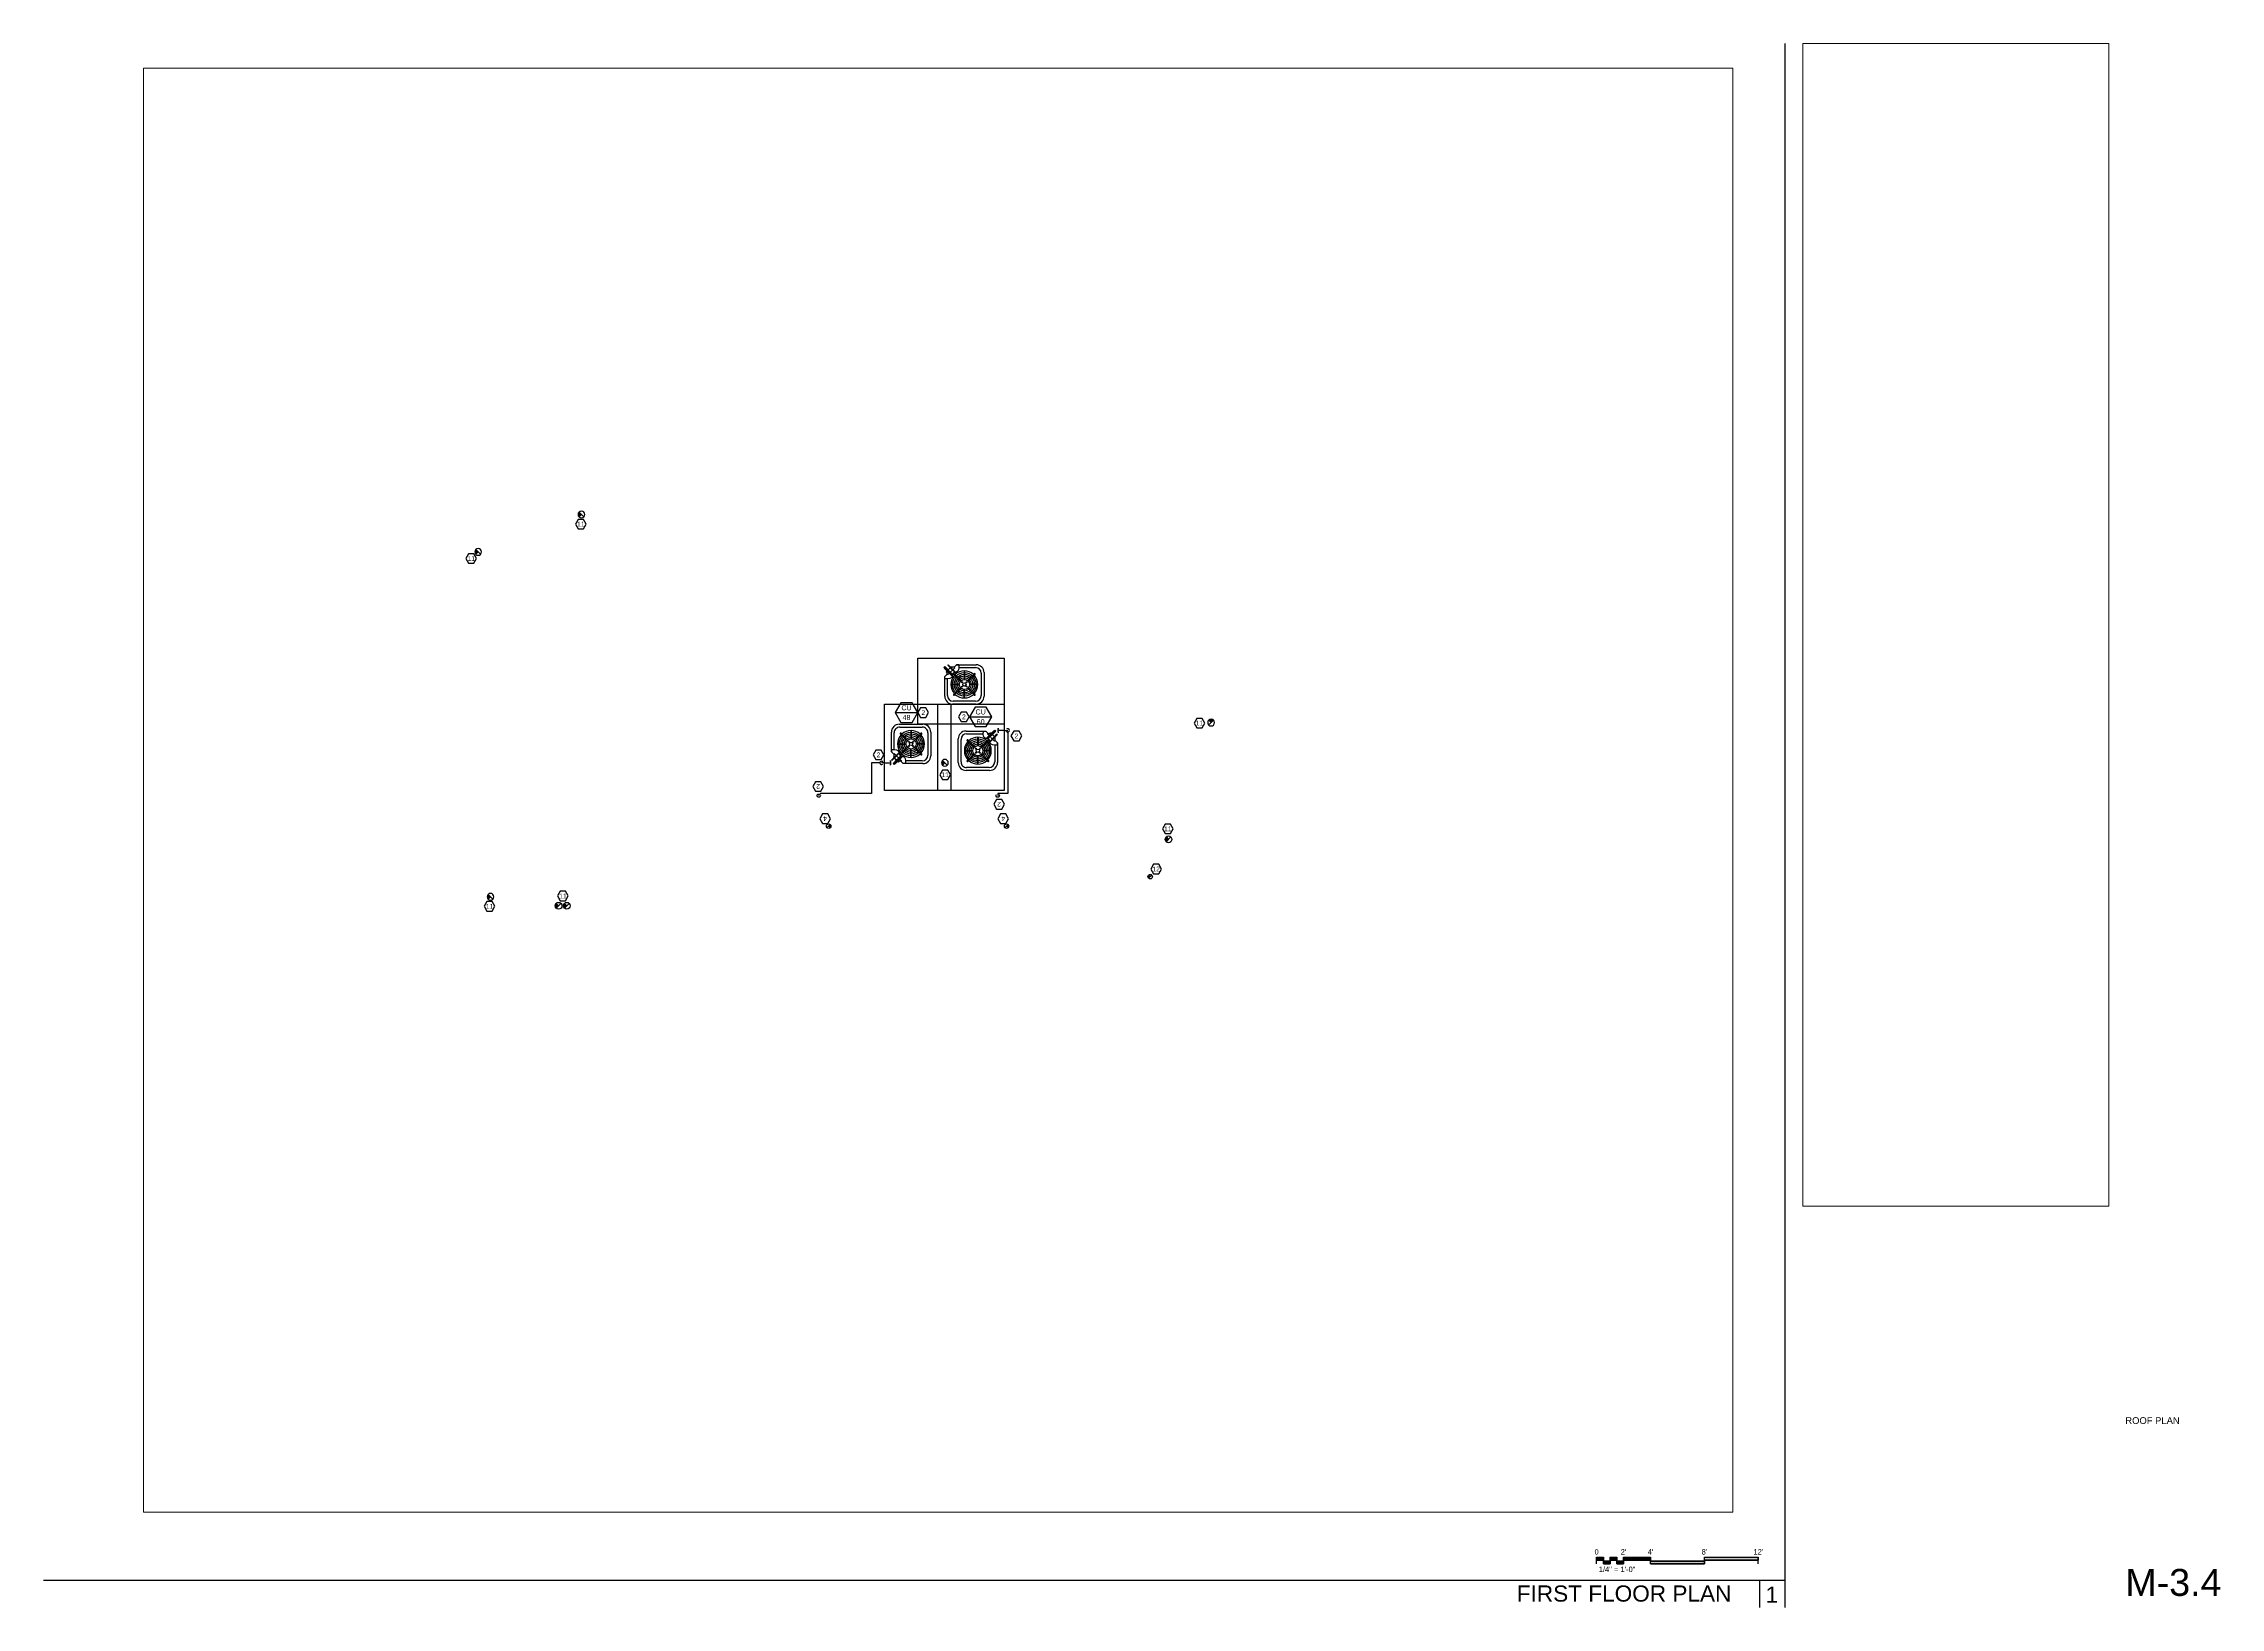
# Paper-space layout 'M-3.4' of a CAD drawing. Extents: x 0.5 to 40.9, y 0.5 to 29.5.
# The model-space entities are those that its viewports show. They can reach past a viewport. Long polylines and large blocks are cut down to what shows.
import ezdxf
from ezdxf.enums import TextEntityAlignment as Align

# ---------------------------------------------------------------- set-up
doc = ezdxf.new("R2010")
doc.units = 0
doc.header["$LTSCALE"] = 24
doc.header["$MEASUREMENT"] = 0
doc.linetypes.add('DASHED', pattern=[0.75, 0.5, -0.25])
doc.layers.add('CORE', color=4, linetype='Continuous', plot=False)
doc.layers.add('GEC_VIEWPORT', color=7, linetype='Continuous', plot=False)
for name, color, linetype in [('GEC_BORDER', 2, 'Continuous'), ('GEC_DESCRIPTION_TITLE', 3, 'Continuous'), ('M-ANNO-KEYNOTE', 50, 'Continuous'), ('M-ANNO-TAG-EQUIP', 50, 'Continuous'), ('M-EQUIP-CLR', 12, 'DASHED'), ('M-EQUIP-CU', 255, 'Continuous'), ('M-PIPE', 10, 'Continuous')]:
    doc.layers.add(name, color=color, linetype=linetype)
doc.layers.add('M-DUCT-EA', color=30, linetype='Continuous', lineweight=30)
doc.styles.add('A2', font='arial.ttf', dxfattribs={"height": 0.0625})
doc.styles.add('ARC-TEXT', font='arial.ttf', dxfattribs={"width": 0.86, "height": 4.5})
doc.styles.add('Arial', font='arial.ttf')
doc.styles.add('shbd-text', font='arial.ttf')
doc.styles.add('TITLE1', font='arial.ttf')

# ---------------------------------------------------------------- blocks, each defined once
blk = doc.blocks.new('*U4')
at = {"linetype": 'Continuous'}
for points in [[(-1.5, 0), (-1.5, 0.125)], [(-1.5, 0.125), (-1.375, 0.125)], [(-1.5, 0.071), (-1.375, 0.071)], [(-1.375, 0), (-1.375, 0.125)], [(-1.25, 0.054), (-1.375, 0.054)], [(-1.375, 0), (-1.25, 0)], [(-1.25, 0), (-1.25, 0.125)], [(-1.25, 0.125), (-1.125, 0.125)], [(-1.25, 0.071), (-1.125, 0.071)], [(-1.125, 0), (-1.125, 0.125)], [(-1, 0.054), (-1.125, 0.054)], [(-1.125, 0), (-1, 0)], [(-1, 0), (-1, 0.125)], [(-1, 0.125), (-0.5, 0.125)], [(-1, 0.071), (-0.5, 0.071)], [(-0.5, 0), (-0.5, 0.125)], [(0.5, 0.054), (-0.5, 0.054)], [(-0.5, 0), (0.5, 0)], [(0.5, 0), (0.5, 0.125)], [(0.5, 0.125), (1.5, 0.125)], [(0.5, 0.071), (1.5, 0.071)], [(1.5, 0), (1.5, 0.125)]]:
    blk.add_lwpolyline(points, dxfattribs=at)
for points in [[(-1.5, 0.125), (-1.375, 0.125), (-1.375, 0.071), (-1.5, 0.071)], [(-1.375, 0.054), (-1.25, 0.054), (-1.25, 0), (-1.375, 0)], [(-1.25, 0.125), (-1.125, 0.125), (-1.125, 0.071), (-1.25, 0.071)], [(-1.125, 0.054), (-1, 0.054), (-1, 0), (-1.125, 0)], [(-1, 0.125), (-0.5, 0.125), (-0.5, 0.071), (-1, 0.071)], [(-0.5, 0.054), (0.5, 0.054), (0.5, 0), (-0.5, 0)], [(0.5, 0.125), (1.5, 0.125), (1.5, 0.071), (0.5, 0.071)]]:
    blk.add_lwpolyline(points, close=True, dxfattribs=at)
for points in [[(-1.5, 0.125), (-1.375, 0.125), (-1.5, 0.071), (-1.375, 0.071)], [(-1.375, 0.054), (-1.25, 0.054), (-1.375, 0), (-1.25, 0)], [(-1.25, 0.125), (-1.125, 0.125), (-1.25, 0.071), (-1.125, 0.071)], [(-1.125, 0.054), (-1, 0.054), (-1.125, 0), (-1, 0)], [(-1, 0.125), (-0.5, 0.125), (-1, 0.071), (-0.5, 0.071)], [(-0.5, 0.054), (0.5, 0.054), (-0.5, 0), (0.5, 0)], [(0.5, 0.125), (1.5, 0.125), (0.5, 0.071), (1.5, 0.071)]]:
    blk.add_solid(points)
at = {"linetype": 'Continuous', "style": 'A2'}
for s, p in [('0', (-1.5, 0.175)), ("2'", (-1, 0.175)), ("4'", (-0.5, 0.175)), ("8'", (0.5, 0.175)), ("12'", (1.5, 0.175))]:
    blk.add_text(s, height=0.1, dxfattribs=at).set_placement(p, align=Align.CENTER)
blk.add_text(' 1/4" = 1\'-0"', height=0.1, dxfattribs=at).set_placement((-1.5, -0.05), align=Align.TOP_LEFT)
blk = doc.blocks.new('SHEET-NO.')
at = {"color": 2, "linetype": 'Continuous', "style": 'A2'}
for tag, p in [('SHT_NAME_1', (33.131, 4.377)), ('SHT_NAME_2', (33.131, 4.217)), ('SHT_NAME_3', (33.131, 4.057)), ('SHT_NAME_4', (33.131, 3.88)), ('SHT_NAME_5', (33.131, 3.704)), ('ENGINEER', (34.24, 2.424)), ('DRAFTER', (34.24, 2.151))]:
    blk.add_attdef(tag, p, '', height=0.125, dxfattribs=at)
at = {"color": 3, "linetype": 'Continuous', "ltscale": 12, "style": 'shbd-text'}
blk.add_attdef('SHT-NO.', (33.109, 0.709), '', height=0.5, dxfattribs=at)
blk = doc.blocks.new('*U51')
at = {"linetype": 'Continuous'}
for p, q in [((0, 0), (3.5, -3.5)), ((2.9, -5.1), (2.2, -4.4)), ((2.9, -5.1), (5.1, -2.9)), ((5.1, -2.9), (4.4, -2.2))]:
    blk.add_line(p, q, dxfattribs=at)
blk = doc.blocks.new('GE_EQM_TAG')
blk.add_line((-10, 0), (10, 0))
blk.add_lwpolyline([(-5, 8.7), (-10, 0), (-5, -8.7), (5, -8.7), (10, 0), (5, 8.7)], close=True)
at = {"style": 'ARC-TEXT', "width": 1.00018}
for tag, p in [('EQM', (0, 4.3)), ('LABEL', (0, -4.3))]:
    blk.add_attdef(tag, text='', height=4.5, dxfattribs=at).set_placement(p, align=Align.MIDDLE_CENTER)
blk = doc.blocks.new('GE_MKN')
blk.add_lwpolyline([(-2.4, -4.2), (2.4, -4.2), (4.8, 0), (2.4, 4.2), (-2.4, 4.2), (-4.8, 0), (-2.4, -4.2)])
at = {"style": 'Arial'}
blk.add_attdef('NOTE', text='', height=4.27, dxfattribs=at).set_placement((0, 0), align=Align.MIDDLE_CENTER)
blk = doc.blocks.new('*U100')
at = {"linetype": 'Continuous'}
blk.add_arc((0, 0), 1.5, 86.8103, 3.1897, dxfattribs=at)
blk = doc.blocks.new('*U99')
at = {"linetype": 'Continuous'}
blk.add_arc((0, 0), 1.5, 41.8103, 318.1897, dxfattribs=at)
blk = doc.blocks.new('*U95')
at = {"linetype": 'Continuous'}
blk.add_arc((0, 0), 1.5, 41.8103, 318.1897, dxfattribs=at)
blk = doc.blocks.new('*U38')
blk.add_hatch(color=256).paths.add_polyline_path([(2.1, 2.1), (0, 0), (2.1, -2.1, 0.198912), (3, 0, 0.198912)])
for p, q in [((-2.1, -2.1), (2.1, 2.1)), ((2.1, -2.1), (0, 0))]:
    blk.add_line(p, q)
blk.add_circle((0, 0), 3)
blk = doc.blocks.new('*U75')
blk.add_hatch(color=256).paths.add_polyline_path([(1.4, 1.4), (0, 0), (1.4, -1.4, 0.198912), (2, 0, 0.198912)])
for p, q in [((-1.4, -1.4), (1.4, 1.4)), ((1.4, -1.4), (0, 0))]:
    blk.add_line(p, q)
blk.add_circle((0, 0), 2)
blk = doc.blocks.new('*U106')
at = {"color": 1}
for p, q in [((-18.4, 15), (-17.4, 16)), ((-17.5, 14.1), (-18.4, 15)), ((-16.6, 15.1), (-17.6, 14.2)), ((-15.5, 12.1), (-17.6, 14.2)), ((-16.5, 15.1), (-17.5, 14.1)), ((-17.4, 16), (-16.5, 15.1)), ((-14.5, 13.1), (-16.6, 15.1)), ((-16.2, 11.2), (-15.7, 11.7)), ((-15.6, 10.6), (-16.2, 11.2)), ((-15.7, 11.7), (-15.6, 11.6)), ((-15.6, 11.6), (-15.5, 11.7)), ((-15.1, 11.2), (-15.6, 11.6)), ((-15.1, 11.1), (-15.6, 10.6)), ((-15.5, 12.5), (-15, 13.1)), ((-15.5, 11.8), (-15.5, 12.5)), ((-15, 11.3), (-15.5, 11.8)), ((-15.5, 11.7), (-15.4, 11.8)), ((-15.1, 11.3), (-15.5, 11.7)), ((-15.5, 11.7), (-15.5, 11.7)), ((-15, 11.4), (-15.1, 11.3)), ((-15.1, 11.3), (-15, 11.3)), ((-15, 11.3), (-15.1, 11.2)), ((-15.1, 11.2), (-15.1, 11.1)), ((-15, 13.1), (-14.2, 13.1)), ((-15, 11.3), (-14.2, 11.3)), ((-14.4, 17.4), (-14.7, 17)), ((-12.4, 14.8), (-14.7, 17)), ((-10.8, 7.4), (-14.7, 11.3)), ((-12.1, 15.1), (-14.4, 17.4)), ((-13.7, 12.5), (-14.2, 13.1)), ((-14.2, 11.3), (-13.7, 11.8)), ((-13.7, 11.8), (-13.7, 12.5)), ((-10.5, 9), (-13.7, 12.2)), ((-12.2, 15.1), (-12.4, 14.9)), ((-12.4, 14.9), (-12.4, 14.6)), ((-12.4, 14.6), (-12.2, 14.3)), ((-11.9, 15.1), (-12.2, 15.1)), ((-11.9, 14.3), (-12.2, 14.3)), ((-8.2, 10.6), (-12, 14.3)), ((-12, 0.2), (-4.5, 0.2)), ((-11.9, 15.1), (-11.8, 15.2)), ((-11.9, 15.1), (-11.7, 14.9)), ((-11.9, 15.1), (-11.9, 15.1)), ((-11.9, 15.1), (-11.7, 14.9)), ((-11.9, 15.1), (-11.9, 15.1)), ((-11.7, 14.6), (-11.9, 14.3)), ((-11.8, 15.2), (-11.6, 15.4)), ((-11.8, 15.2), (-11.6, 15)), ((-11.8, 15.2), (-11.8, 15.2)), ((-11.6, 15), (-11.7, 14.9)), ((-11.7, 14.9), (-11.7, 14.6)), ((-11.7, 14.9), (-11.7, 14.9)), ((-11.7, 14.9), (-11.7, 14.9)), ((-7.7, 10.7), (-11.7, 14.7)), ((-11.6, 15.4), (-11.4, 15.2)), ((-11.4, 15.2), (-11.6, 14.9)), ((-11.6, 14.9), (-11.6, 15)), ((-9.6, 9.3), (-3.4, 3)), ((-8.8, 8.1), (-9.5, 8.8)), ((-9.3, 9.6), (-3, 3.4)), ((-8.1, 8.8), (-8.8, 9.5)), ((-1.1, 1.1), (-1.6, 1.6)), ((-0.2, 12), (-0.2, 4.5)), ((0.2, 12), (0.2, 4.5)), ((1.1, 1.1), (1.6, 1.6)), ((9.3, 9.6), (3, 3.4)), ((9.6, 9.3), (3.4, 3)), ((12, 0.2), (4.5, 0.2)), ((8.1, 8.8), (8.8, 9.5)), ((8.8, 8.1), (9.5, 8.8)), ((-12, -0.2), (-4.5, -0.2)), ((-9.6, -9.3), (-3.4, -3)), ((-8.8, -8.1), (-9.5, -8.8)), ((-9.3, -9.6), (-3, -3.4)), ((-8.1, -8.8), (-8.8, -9.5)), ((-1.1, -1.1), (-1.6, -1.6)), ((-0.2, -12), (-0.2, -4.5)), ((0.2, -12), (0.2, -4.5)), ((1.1, -1.1), (1.6, -1.6)), ((9.3, -9.6), (3, -3.4)), ((9.6, -9.3), (3.4, -3)), ((12, -0.2), (4.5, -0.2)), ((8.1, -8.8), (8.8, -9.5)), ((8.8, -8.1), (9.5, -8.8))]:
    blk.add_line(p, q, dxfattribs=at)
for p, q in [((-17.5, 7), (-15.4, 9.1)), ((-17.5, 5), (-17.5, 7)), ((-17.5, -10.5), (-17.5, 7)), ((-15.4, 9.1), (-15.4, 10.8)), ((-14.9, 8.5), (-15.4, 9.1)), ((-15, -10), (-15, 4.8)), ((-8.5, 14.9), (-14.9, 8.5)), ((-12.1, 15.4), (-14.4, 13.1)), ((-11.7, 15.4), (-12.1, 15.4)), ((-9.1, 15.4), (-11.6, 15.4)), ((-7, 17.5), (-9.1, 15.4)), ((-9.1, 15.4), (-8.5, 14.9)), ((-5, 17.5), (-7, 17.5)), ((-7, 17.5), (10.5, 17.5)), ((-4.9, 15), (10, 15)), ((15, 10), (15, -10)), ((17.5, 10.5), (17.5, -10.5)), ((10.5, -17.5), (-10.5, -17.5)), ((10, -15), (-10, -15))]:
    blk.add_line(p, q)
for centre, radius in [((-14.6, 12.2), 0.786), ((-12.1, 14.7), 0.341), ((0, 0), 10.5), ((0, 0), 9), ((0, 0), 7.5), ((0, 0), 6), ((0, 0), 4.5), ((-1.9, 1.9), 0.393), ((0, 0), 1.5), ((1.9, 1.9), 0.393), ((-1.9, -1.9), 0.393), ((1.9, -1.9), 0.393)]:
    blk.add_circle(centre, radius, dxfattribs=at)
for centre, radius, start, end in [((0, 0), 12, 137.388, 222.612), ((-9.2, 9.2), 0.5, 45, 225), ((0, 0), 12, 47.388, 132.612), ((9.2, 9.2), 0.5, 315, 135), ((0, 0), 12, 317.388, 42.612), ((-9.2, -9.2), 0.5, 135, 315), ((0, 0), 12, 227.388, 312.612), ((9.2, -9.2), 0.5, 225, 45)]:
    blk.add_arc(centre, radius, start, end, dxfattribs=at)
for centre, radius, start, end in [((10, 10), 5, 0, 90), ((10.5, 10.5), 7, 0, 90), ((-10.5, -10.5), 7, 180, 270), ((-10, -10), 5, 180, 270), ((10, -10), 5, 270, 0), ((10.5, -10.5), 7, 270, 0)]:
    blk.add_arc(centre, radius, start, end)
blk.add_open_spline([(-5, 17.5), (-4.2, 9.1), (-13.4, 13.4), (-9.2, 3.9), (-17.5, 5)], degree=3)
at = {"layer": 'M-EQUIP-CLR'}
for p, q in [((-41.5, 23.5), (35.5, 23.5)), ((-41.5, -35.5), (-41.5, 23.5)), ((35.5, 23.5), (35.5, -35.5)), ((-17.9, 15.5), (-10.6, 8.2)), ((-14.5, 17.2), (-7.9, 10.6)), ((35.5, -35.5), (-41.5, -35.5))]:
    blk.add_line(p, q, dxfattribs=at)
blk = doc.blocks.new('*U1936')
at = {"color": 1}
for p, q in [((-18.4, 15), (-17.4, 16)), ((-17.5, 14.1), (-18.4, 15)), ((-16.6, 15.1), (-17.6, 14.2)), ((-15.5, 12.1), (-17.6, 14.2)), ((-16.5, 15.1), (-17.5, 14.1)), ((-17.4, 16), (-16.5, 15.1)), ((-14.5, 13.1), (-16.6, 15.1)), ((-16.2, 11.2), (-15.7, 11.7)), ((-15.6, 10.6), (-16.2, 11.2)), ((-15.7, 11.7), (-15.6, 11.6)), ((-15.6, 11.6), (-15.5, 11.7)), ((-15.1, 11.2), (-15.6, 11.6)), ((-15.1, 11.1), (-15.6, 10.6)), ((-15.5, 12.5), (-15, 13.1)), ((-15.5, 11.8), (-15.5, 12.5)), ((-15, 11.3), (-15.5, 11.8)), ((-15.5, 11.7), (-15.4, 11.8)), ((-15.1, 11.3), (-15.5, 11.7)), ((-15.5, 11.7), (-15.5, 11.7)), ((-15, 11.4), (-15.1, 11.3)), ((-15.1, 11.3), (-15, 11.3)), ((-15, 11.3), (-15.1, 11.2)), ((-15.1, 11.2), (-15.1, 11.1)), ((-15, 13.1), (-14.2, 13.1)), ((-15, 11.3), (-14.2, 11.3)), ((-14.4, 17.4), (-14.7, 17)), ((-12.4, 14.8), (-14.7, 17)), ((-10.8, 7.4), (-14.7, 11.3)), ((-12.1, 15.1), (-14.4, 17.4)), ((-13.7, 12.5), (-14.2, 13.1)), ((-14.2, 11.3), (-13.7, 11.8)), ((-13.7, 11.8), (-13.7, 12.5)), ((-10.5, 9), (-13.7, 12.2)), ((-12.2, 15.1), (-12.4, 14.9)), ((-12.4, 14.9), (-12.4, 14.6)), ((-12.4, 14.6), (-12.2, 14.3)), ((-11.9, 15.1), (-12.2, 15.1)), ((-11.9, 14.3), (-12.2, 14.3)), ((-8.2, 10.6), (-12, 14.3)), ((-12, 0.2), (-4.5, 0.2)), ((-11.9, 15.1), (-11.8, 15.2)), ((-11.9, 15.1), (-11.7, 14.9)), ((-11.9, 15.1), (-11.9, 15.1)), ((-11.9, 15.1), (-11.7, 14.9)), ((-11.9, 15.1), (-11.9, 15.1)), ((-11.7, 14.6), (-11.9, 14.3)), ((-11.8, 15.2), (-11.6, 15.4)), ((-11.8, 15.2), (-11.6, 15)), ((-11.8, 15.2), (-11.8, 15.2)), ((-11.6, 15), (-11.7, 14.9)), ((-11.7, 14.9), (-11.7, 14.6)), ((-11.7, 14.9), (-11.7, 14.9)), ((-11.7, 14.9), (-11.7, 14.9)), ((-7.7, 10.7), (-11.7, 14.7)), ((-11.6, 15.4), (-11.4, 15.2)), ((-11.4, 15.2), (-11.6, 14.9)), ((-11.6, 14.9), (-11.6, 15)), ((-9.6, 9.3), (-3.4, 3)), ((-8.8, 8.1), (-9.5, 8.8)), ((-9.3, 9.6), (-3, 3.4)), ((-8.1, 8.8), (-8.8, 9.5)), ((-1.1, 1.1), (-1.6, 1.6)), ((-0.2, 12), (-0.2, 4.5)), ((0.2, 12), (0.2, 4.5)), ((1.1, 1.1), (1.6, 1.6)), ((9.3, 9.6), (3, 3.4)), ((9.6, 9.3), (3.4, 3)), ((12, 0.2), (4.5, 0.2)), ((8.1, 8.8), (8.8, 9.5)), ((8.8, 8.1), (9.5, 8.8)), ((-12, -0.2), (-4.5, -0.2)), ((-9.6, -9.3), (-3.4, -3)), ((-8.8, -8.1), (-9.5, -8.8)), ((-9.3, -9.6), (-3, -3.4)), ((-8.1, -8.8), (-8.8, -9.5)), ((-1.1, -1.1), (-1.6, -1.6)), ((-0.2, -12), (-0.2, -4.5)), ((0.2, -12), (0.2, -4.5)), ((1.1, -1.1), (1.6, -1.6)), ((9.3, -9.6), (3, -3.4)), ((9.6, -9.3), (3.4, -3)), ((12, -0.2), (4.5, -0.2)), ((8.1, -8.8), (8.8, -9.5)), ((8.8, -8.1), (9.5, -8.8))]:
    blk.add_line(p, q, dxfattribs=at)
for p, q in [((-17.5, 7), (-15.4, 9.1)), ((-17.5, 5), (-17.5, 7)), ((-17.5, -10.5), (-17.5, 7)), ((-15.4, 9.1), (-15.4, 10.8)), ((-14.9, 8.5), (-15.4, 9.1)), ((-15, -10), (-15, 4.8)), ((-8.5, 14.9), (-14.9, 8.5)), ((-12.1, 15.4), (-14.4, 13.1)), ((-11.7, 15.4), (-12.1, 15.4)), ((-9.1, 15.4), (-11.6, 15.4)), ((-7, 17.5), (-9.1, 15.4)), ((-9.1, 15.4), (-8.5, 14.9)), ((-5, 17.5), (-7, 17.5)), ((-7, 17.5), (10.5, 17.5)), ((-4.9, 15), (10, 15)), ((15, 10), (15, -10)), ((17.5, 10.5), (17.5, -10.5)), ((10.5, -17.5), (-10.5, -17.5)), ((10, -15), (-10, -15))]:
    blk.add_line(p, q)
for centre, radius in [((-14.6, 12.2), 0.786), ((-12.1, 14.7), 0.341), ((0, 0), 10.5), ((0, 0), 9), ((0, 0), 7.5), ((0, 0), 6), ((0, 0), 4.5), ((-1.9, 1.9), 0.393), ((0, 0), 1.5), ((1.9, 1.9), 0.393), ((-1.9, -1.9), 0.393), ((1.9, -1.9), 0.393)]:
    blk.add_circle(centre, radius, dxfattribs=at)
for centre, radius, start, end in [((0, 0), 12, 137.388, 222.612), ((-9.2, 9.2), 0.5, 45, 225), ((0, 0), 12, 47.388, 132.612), ((9.2, 9.2), 0.5, 315, 135), ((0, 0), 12, 317.388, 42.612), ((-9.2, -9.2), 0.5, 135, 315), ((0, 0), 12, 227.388, 312.612), ((9.2, -9.2), 0.5, 225, 45)]:
    blk.add_arc(centre, radius, start, end, dxfattribs=at)
for centre, radius, start, end in [((10, 10), 5, 0, 90), ((10.5, 10.5), 7, 0, 90), ((-10.5, -10.5), 7, 180, 270), ((-10, -10), 5, 180, 270), ((10, -10), 5, 270, 0), ((10.5, -10.5), 7, 270, 0)]:
    blk.add_arc(centre, radius, start, end)
blk.add_open_spline([(-5, 17.5), (-4.2, 9.1), (-13.4, 13.4), (-9.2, 3.9), (-17.5, 5)], degree=3)
at = {"layer": 'M-EQUIP-CLR'}
for p, q in [((-41.5, 23.5), (35.5, 23.5)), ((-41.5, -35.5), (-41.5, 23.5)), ((35.5, 23.5), (35.5, -35.5)), ((-17.9, 15.5), (-10.6, 8.2)), ((-14.5, 17.2), (-7.9, 10.6)), ((35.5, -35.5), (-41.5, -35.5))]:
    blk.add_line(p, q, dxfattribs=at)
blk = doc.blocks.new('*U1937')
at = {"color": 1}
for p, q in [((-18.4, 15), (-17.4, 16)), ((-17.5, 14.1), (-18.4, 15)), ((-16.6, 15.1), (-17.6, 14.2)), ((-15.5, 12.1), (-17.6, 14.2)), ((-16.5, 15.1), (-17.5, 14.1)), ((-17.4, 16), (-16.5, 15.1)), ((-14.5, 13.1), (-16.6, 15.1)), ((-16.2, 11.2), (-15.7, 11.7)), ((-15.6, 10.6), (-16.2, 11.2)), ((-15.7, 11.7), (-15.6, 11.6)), ((-15.6, 11.6), (-15.5, 11.7)), ((-15.1, 11.2), (-15.6, 11.6)), ((-15.1, 11.1), (-15.6, 10.6)), ((-15.5, 12.5), (-15, 13.1)), ((-15.5, 11.8), (-15.5, 12.5)), ((-15, 11.3), (-15.5, 11.8)), ((-15.5, 11.7), (-15.4, 11.8)), ((-15.1, 11.3), (-15.5, 11.7)), ((-15.5, 11.7), (-15.5, 11.7)), ((-15, 11.4), (-15.1, 11.3)), ((-15.1, 11.3), (-15, 11.3)), ((-15, 11.3), (-15.1, 11.2)), ((-15.1, 11.2), (-15.1, 11.1)), ((-15, 13.1), (-14.2, 13.1)), ((-15, 11.3), (-14.2, 11.3)), ((-14.4, 17.4), (-14.7, 17)), ((-12.4, 14.8), (-14.7, 17)), ((-10.8, 7.4), (-14.7, 11.3)), ((-12.1, 15.1), (-14.4, 17.4)), ((-13.7, 12.5), (-14.2, 13.1)), ((-14.2, 11.3), (-13.7, 11.8)), ((-13.7, 11.8), (-13.7, 12.5)), ((-10.5, 9), (-13.7, 12.2)), ((-12.2, 15.1), (-12.4, 14.9)), ((-12.4, 14.9), (-12.4, 14.6)), ((-12.4, 14.6), (-12.2, 14.3)), ((-11.9, 15.1), (-12.2, 15.1)), ((-11.9, 14.3), (-12.2, 14.3)), ((-8.2, 10.6), (-12, 14.3)), ((-12, 0.2), (-4.5, 0.2)), ((-11.9, 15.1), (-11.8, 15.2)), ((-11.9, 15.1), (-11.7, 14.9)), ((-11.9, 15.1), (-11.9, 15.1)), ((-11.9, 15.1), (-11.7, 14.9)), ((-11.9, 15.1), (-11.9, 15.1)), ((-11.7, 14.6), (-11.9, 14.3)), ((-11.8, 15.2), (-11.6, 15.4)), ((-11.8, 15.2), (-11.6, 15)), ((-11.8, 15.2), (-11.8, 15.2)), ((-11.6, 15), (-11.7, 14.9)), ((-11.7, 14.9), (-11.7, 14.6)), ((-11.7, 14.9), (-11.7, 14.9)), ((-11.7, 14.9), (-11.7, 14.9)), ((-7.7, 10.7), (-11.7, 14.7)), ((-11.6, 15.4), (-11.4, 15.2)), ((-11.4, 15.2), (-11.6, 14.9)), ((-11.6, 14.9), (-11.6, 15)), ((-9.6, 9.3), (-3.4, 3)), ((-8.8, 8.1), (-9.5, 8.8)), ((-9.3, 9.6), (-3, 3.4)), ((-8.1, 8.8), (-8.8, 9.5)), ((-1.1, 1.1), (-1.6, 1.6)), ((-0.2, 12), (-0.2, 4.5)), ((0.2, 12), (0.2, 4.5)), ((1.1, 1.1), (1.6, 1.6)), ((9.3, 9.6), (3, 3.4)), ((9.6, 9.3), (3.4, 3)), ((12, 0.2), (4.5, 0.2)), ((8.1, 8.8), (8.8, 9.5)), ((8.8, 8.1), (9.5, 8.8)), ((-12, -0.2), (-4.5, -0.2)), ((-9.6, -9.3), (-3.4, -3)), ((-8.8, -8.1), (-9.5, -8.8)), ((-9.3, -9.6), (-3, -3.4)), ((-8.1, -8.8), (-8.8, -9.5)), ((-1.1, -1.1), (-1.6, -1.6)), ((-0.2, -12), (-0.2, -4.5)), ((0.2, -12), (0.2, -4.5)), ((1.1, -1.1), (1.6, -1.6)), ((9.3, -9.6), (3, -3.4)), ((9.6, -9.3), (3.4, -3)), ((12, -0.2), (4.5, -0.2)), ((8.1, -8.8), (8.8, -9.5)), ((8.8, -8.1), (9.5, -8.8))]:
    blk.add_line(p, q, dxfattribs=at)
for p, q in [((-17.5, 7), (-15.4, 9.1)), ((-17.5, 5), (-17.5, 7)), ((-17.5, -10.5), (-17.5, 7)), ((-15.4, 9.1), (-15.4, 10.8)), ((-14.9, 8.5), (-15.4, 9.1)), ((-15, -10), (-15, 4.8)), ((-8.5, 14.9), (-14.9, 8.5)), ((-12.1, 15.4), (-14.4, 13.1)), ((-11.7, 15.4), (-12.1, 15.4)), ((-9.1, 15.4), (-11.6, 15.4)), ((-7, 17.5), (-9.1, 15.4)), ((-9.1, 15.4), (-8.5, 14.9)), ((-5, 17.5), (-7, 17.5)), ((-7, 17.5), (10.5, 17.5)), ((-4.9, 15), (10, 15)), ((15, 10), (15, -10)), ((17.5, 10.5), (17.5, -10.5)), ((10.5, -17.5), (-10.5, -17.5)), ((10, -15), (-10, -15))]:
    blk.add_line(p, q)
for centre, radius in [((-14.6, 12.2), 0.786), ((-12.1, 14.7), 0.341), ((0, 0), 10.5), ((0, 0), 9), ((0, 0), 7.5), ((0, 0), 6), ((0, 0), 4.5), ((-1.9, 1.9), 0.393), ((0, 0), 1.5), ((1.9, 1.9), 0.393), ((-1.9, -1.9), 0.393), ((1.9, -1.9), 0.393)]:
    blk.add_circle(centre, radius, dxfattribs=at)
for centre, radius, start, end in [((0, 0), 12, 137.388, 222.612), ((-9.2, 9.2), 0.5, 45, 225), ((0, 0), 12, 47.388, 132.612), ((9.2, 9.2), 0.5, 315, 135), ((0, 0), 12, 317.388, 42.612), ((-9.2, -9.2), 0.5, 135, 315), ((0, 0), 12, 227.388, 312.612), ((9.2, -9.2), 0.5, 225, 45)]:
    blk.add_arc(centre, radius, start, end, dxfattribs=at)
for centre, radius, start, end in [((10, 10), 5, 0, 90), ((10.5, 10.5), 7, 0, 90), ((-10.5, -10.5), 7, 180, 270), ((-10, -10), 5, 180, 270), ((10, -10), 5, 270, 0), ((10.5, -10.5), 7, 270, 0)]:
    blk.add_arc(centre, radius, start, end)
blk.add_open_spline([(-5, 17.5), (-4.2, 9.1), (-13.4, 13.4), (-9.2, 3.9), (-17.5, 5)], degree=3)
at = {"layer": 'M-EQUIP-CLR'}
for p, q in [((-41.5, 23.5), (35.5, 23.5)), ((-41.5, -35.5), (-41.5, 23.5)), ((35.5, 23.5), (35.5, -35.5)), ((-17.9, 15.5), (-10.6, 8.2)), ((-14.5, 17.2), (-7.9, 10.6)), ((35.5, -35.5), (-41.5, -35.5))]:
    blk.add_line(p, q, dxfattribs=at)
blk = doc.blocks.new('*U78')
blk.add_hatch(color=256).paths.add_polyline_path([(2.1, 2.1), (0, 0), (2.1, -2.1, 0.198912), (3, 0, 0.198912)])
for p, q in [((-2.1, -2.1), (2.1, 2.1)), ((2.1, -2.1), (0, 0))]:
    blk.add_line(p, q)
blk.add_circle((0, 0), 3)

msp = doc.modelspace()

# ---------------------------------------------------------------- linework, layer by layer
at = {"layer": 'CORE', "color": 3}
msp.add_lwpolyline([(-1302.8, 323.6), (-1014.8, 323.6), (-1014.8, -996.4), (-1302.8, -996.4), (-1302.8, 323.6)], dxfattribs=at)
at = {"layer": 'M-PIPE'}
msp.add_lwpolyline([(1689.3, 4972.2), (1689.3, 4917.6), (1680.4, 4917.6), (1680.4, 4915.6)], dxfattribs=at)
at = {"layer": 'M-PIPE', "linetype": 'Continuous'}
for points in [[(1686.2, 4973.7), (1689.3, 4973.7)], [(1579.7, 4944.7), (1577, 4944.7)]]:
    msp.add_lwpolyline(points, dxfattribs=at)
at = {"layer": 'M-PIPE', "linetype": 'DASHED'}
msp.add_lwpolyline([(1575.5, 4944.7), (1567.9, 4944.7), (1567.9, 4917.6), (1522.8, 4917.6), (1520.9, 4915.6)], dxfattribs=at)

# ---------------------------------------------------------------- block references
at = {"layer": 'M-ANNO-KEYNOTE'}
ref = msp.add_blockref('GE_MKN', (1309.2, 5157.3), dxfattribs=at)
ref.add_attrib('NOTE', '11', dxfattribs={"layer": '0', "height": 4.27, "style": 'ARC-TEXT', "width": 1.00018}).set_placement((1309.2, 5157.3), align=Align.MIDDLE_CENTER)
ref = msp.add_blockref('GE_MKN', (1211.6, 5126.6), dxfattribs=at)
ref.add_attrib('NOTE', '11', dxfattribs={"layer": '0', "height": 4.27, "style": 'ARC-TEXT', "width": 1.00018}).set_placement((1211.6, 5126.6), align=Align.MIDDLE_CENTER)
ref = msp.add_blockref('GE_MKN', (1614.1, 4989.5), dxfattribs=at)
ref.add_attrib('NOTE', '2', dxfattribs={"layer": '0', "height": 4.27, "style": 'ARC-TEXT', "width": 1.00018}).set_placement((1614.1, 4989.5), align=Align.MIDDLE_CENTER)
ref = msp.add_blockref('GE_MKN', (1650.3, 4985.8), dxfattribs=at)
ref.add_attrib('NOTE', '2', dxfattribs={"layer": '0', "height": 4.27, "style": 'ARC-TEXT', "width": 1.00018}).set_placement((1650.3, 4985.8), align=Align.MIDDLE_CENTER)
ref = msp.add_blockref('GE_MKN', (1860.1, 4980.2), dxfattribs=at)
ref.add_attrib('NOTE', '11', dxfattribs={"layer": '0', "height": 4.27, "style": 'ARC-TEXT', "width": 1.00018}).set_placement((1860.1, 4980.2), align=Align.MIDDLE_CENTER)
ref = msp.add_blockref('GE_MKN', (1697, 4968.7), dxfattribs=at)
ref.add_attrib('NOTE', '2', dxfattribs={"layer": '0', "height": 4.27, "style": 'ARC-TEXT', "width": 1.00018}).set_placement((1697, 4968.7), align=Align.MIDDLE_CENTER)
ref = msp.add_blockref('GE_MKN', (1574.2, 4951.9), dxfattribs=at)
ref.add_attrib('NOTE', '2', dxfattribs={"layer": '0', "height": 4.27, "style": 'ARC-TEXT', "width": 1.00018}).set_placement((1574.2, 4951.9), align=Align.MIDDLE_CENTER)
ref = msp.add_blockref('GE_MKN', (1520.5, 4923.7), dxfattribs=dict(at, rotation=180))
ref.add_attrib('NOTE', '2', dxfattribs={"layer": '0', "height": 4.27, "rotation": 180, "style": 'ARC-TEXT', "width": 1.00018}).set_placement((1520.5, 4923.7), align=Align.MIDDLE_CENTER)
ref = msp.add_blockref('GE_MKN', (1633.6, 4934.2), dxfattribs=at)
ref.add_attrib('NOTE', '11', dxfattribs={"layer": '0', "height": 4.27, "style": 'ARC-TEXT', "width": 1.00018}).set_placement((1633.6, 4934.2), align=Align.MIDDLE_CENTER)
ref = msp.add_blockref('GE_MKN', (1681.6, 4907.9), dxfattribs=dict(at, rotation=180))
ref.add_attrib('NOTE', '2', dxfattribs={"layer": '0', "height": 4.27, "rotation": 180, "style": 'ARC-TEXT', "width": 1.00018}).set_placement((1681.6, 4907.9), align=Align.MIDDLE_CENTER)
ref = msp.add_blockref('GE_MKN', (1526.7, 4895.1), dxfattribs=dict(at, rotation=180))
ref.add_attrib('NOTE', '4', dxfattribs={"layer": '0', "height": 4.27, "rotation": 180, "style": 'ARC-TEXT', "width": 1.00018}).set_placement((1526.7, 4895.1), align=Align.MIDDLE_CENTER)
ref = msp.add_blockref('GE_MKN', (1685.3, 4895.1), dxfattribs=dict(at, rotation=180))
ref.add_attrib('NOTE', '4', dxfattribs={"layer": '0', "height": 4.27, "rotation": 180, "style": 'ARC-TEXT', "width": 1.00018}).set_placement((1685.3, 4895.1), align=Align.MIDDLE_CENTER)
ref = msp.add_blockref('GE_MKN', (1831.9, 4886), dxfattribs=at)
ref.add_attrib('NOTE', '11', dxfattribs={"layer": '0', "height": 4.27, "style": 'ARC-TEXT', "width": 1.00018}).set_placement((1831.9, 4886), align=Align.MIDDLE_CENTER)
ref = msp.add_blockref('GE_MKN', (1821.5, 4850.3), dxfattribs=at)
ref.add_attrib('NOTE', '12', dxfattribs={"layer": '0', "height": 4.27, "style": 'ARC-TEXT', "width": 1.00018}).set_placement((1821.5, 4850.3), align=Align.MIDDLE_CENTER)
ref = msp.add_blockref('GE_MKN', (1293.2, 4826.3), dxfattribs=at)
ref.add_attrib('NOTE', '11', dxfattribs={"layer": '0', "height": 4.27, "style": 'ARC-TEXT', "width": 1.00018}).set_placement((1293.2, 4826.3), align=Align.MIDDLE_CENTER)
ref = msp.add_blockref('GE_MKN', (1227.9, 4817.1), dxfattribs=at)
ref.add_attrib('NOTE', '11', dxfattribs={"layer": '0', "height": 4.27, "style": 'ARC-TEXT', "width": 1.00018}).set_placement((1227.9, 4817.1), align=Align.MIDDLE_CENTER)
at = {"layer": 'M-ANNO-TAG-EQUIP'}
for p, values in [((1599.2, 4989.5), {'LABEL': '48', 'EQM': 'CU'}), ((1665.2, 4985.8), {'LABEL': '60', 'EQM': 'CU'})]:
    msp.add_blockref('GE_EQM_TAG', p, dxfattribs=at).add_auto_attribs(values)
at = {"layer": 'M-DUCT-EA', "xscale": -1}
for p, rotation in [((1309.7, 5165.8), 359.9999999999972), ((1217.7, 5132.5), 359.9999999999972), ((1870.4, 4980.6), 269.9999999999972), ((1633.4, 4944.9), 359.9999999999972), ((1228.7, 4825.6), 359.9999999999972)]:
    msp.add_blockref('*U38', p, dxfattribs=dict(at, rotation=rotation))
at = {"layer": 'M-DUCT-EA', "linetype": 'Continuous'}
for p in [(1529.9, 4888.5), (1688.3, 4888.5)]:
    msp.add_blockref('*U75', p, dxfattribs=at)
at = {"layer": 'M-DUCT-EA', "rotation": 180.0000000000029}
for name, p in [('*U38', (1832.5, 4876.7)), ('*U75', (1816.2, 4843.5))]:
    msp.add_blockref(name, p, dxfattribs=at)
at = {"layer": 'M-DUCT-EA', "linetype": 'Continuous', "rotation": 180}
for p in [(1289.4, 4817.6), (1296.7, 4817.6)]:
    msp.add_blockref('*U78', p, dxfattribs=at)
at = {"layer": 'M-EQUIP-CU'}
msp.add_blockref('*U1937', (1650.7, 5014.6), dxfattribs=at)
for name, p, rotation in [('*U1936', (1603.2, 4961.6), 89.99999999999993), ('*U106', (1662.7, 4955.6), 269.9999999999999)]:
    msp.add_blockref(name, p, dxfattribs=dict(at, rotation=rotation))
at = {"layer": 'M-PIPE', "linetype": 'Continuous'}
for name, p, rotation in [('*U51', (1686.2, 4973.7), 224.8423597599869), ('*U95', (1689.3, 4973.7), 179.8423597599869), ('*U95', (1577, 4944.7), 359.8423597599869), ('*U51', (1579.7, 4944.7), 44.84235975998686)]:
    msp.add_blockref(name, p, dxfattribs=dict(at, rotation=rotation))
at = {"layer": 'M-PIPE', "xscale": -1, "rotation": 270}
for name, p in [('*U100', (1521.1, 4915.6)), ('*U99', (1680.4, 4915.6))]:
    msp.add_blockref(name, p, dxfattribs=at)

psp = doc.layouts.new('M-3.4')

# ---------------------------------------------------------------- linework, layer by layer
at = {"layer": 'GEC_BORDER', "color": 5}
for p, q in [((0.5, 1.003), (32.812, 1.003)), ((32.336, 1.003), (32.336, 0.5)), ((32.336, 1.003), (32.336, 0.5))]:
    psp.add_line(p, q, dxfattribs=at)
psp.add_lwpolyline([(32.812, 0.5), (32.812, 29.5)], dxfattribs=at)

# ---------------------------------------------------------------- block references
at = {"layer": 'GEC_BORDER'}
psp.add_blockref('*U4', (30.812, 1.306), dxfattribs=at)
at = {"layer": 'GEC_DESCRIPTION_TITLE'}
ref = psp.add_blockref('SHEET-NO.', (-0.01, 0.078), dxfattribs=at)
ref.add_attrib('SHT-NO.', 'M-3.4', (39.12, 0.714), dxfattribs={"layer": '0', "color": 3, "linetype": 'Continuous', "ltscale": 12, "height": 0.5, "style": 'shbd-text'})
ref.add_attrib('SHT_NAME_1', 'ROOF PLAN', (39.12, 3.903), dxfattribs={"layer": '0', "color": 2, "linetype": 'Continuous', "height": 0.125, "style": 'A2'})

# ---------------------------------------------------------------- texts
at = {"layer": 'GEC_BORDER', "style": 'TITLE1'}
psp.add_text('1', height=0.3, dxfattribs=at).set_placement((32.562, 0.737), align=Align.MIDDLE_CENTER)
at = {"layer": 'GEC_BORDER', "insert": (31.812, 0.908), "char_height": 0.3, "width": 8.88615, "attachment_point": 3, "style": 'TITLE1'}
psp.add_mtext('FIRST FLOOR PLAN', dxfattribs=at)

# ---------------------------------------------------------------- viewports
at = {"layer": 'GEC_VIEWPORT'}
psp.add_viewport(center=(35.974, 18.722), size=(5.677, 21.5559), view_center_point=(-1166.511, -207.869), view_height=1034.6847, status=3, dxfattribs=at)
at = {"layer": 'GEC_VIEWPORT', "view_target_point": (1627.284, 4920.513)}
psp.add_viewport(center=(17.095, 15.656), size=(29.486, 26.77437), view_center_point=(0, 0), view_height=1285.16993, dxfattribs=at)

doc.saveas('drawing.dxf')
